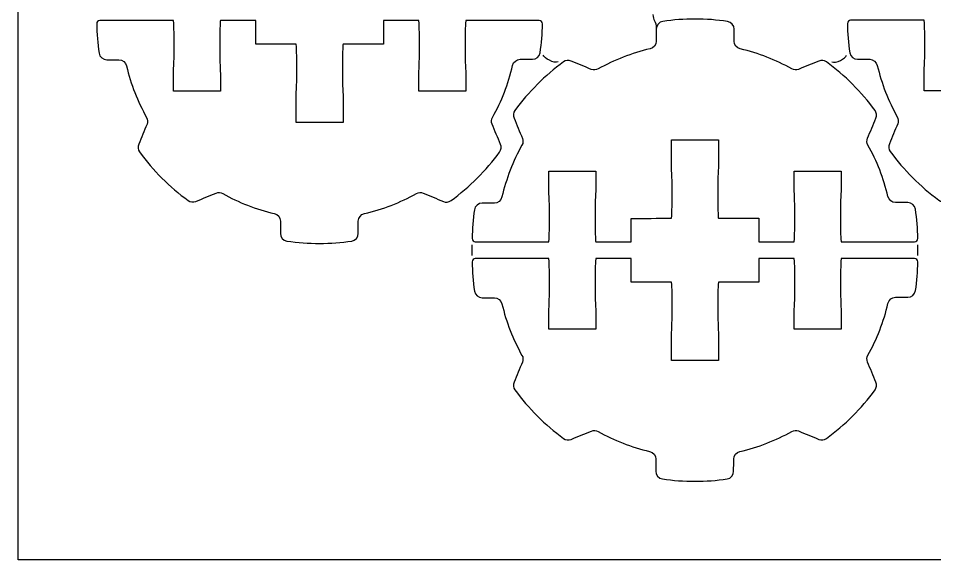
# Model space of a CAD drawing. Extents: x 0 to 410, y 0 to 300.
# Drawn here: x 210 to 268.4, y 0.4 to 34.9 of the extents above; entities that cross this region are included whole.
import ezdxf

# ---------------------------------------------------------------- set-up
doc = ezdxf.new("R2010")
doc.units = 0
doc.header["$MEASUREMENT"] = 0
doc.layers.add('DEFAULT', color=18, linetype='CONTINUOUS')

msp = doc.modelspace()

# ---------------------------------------------------------------- linework, layer by layer
at = {"layer": 'DEFAULT', "color": 18}
msp.add_lwpolyline([(410, 0.353), (210, 0.353), (210, 300.353), (410, 300.353)], close=True, dxfattribs=at)
at = {"layer": 'DEFAULT', "color": 1}
for points in [[(238.939, 19.763), (238.939, 20.439)], [(267.363, 19.762), (267.363, 20.439)]]:
    msp.add_lwpolyline(points, dxfattribs=at)
for points in [[(250.465, 35.143), (250.465, 34.703), (250.684, 34.806), (250.684, 34.204)], [(244.419, 32.116), (244.181, 32), (243.52, 32.349), (243.478, 32.551)], [(261.881, 32.114), (262.12, 31.998), (262.781, 32.347), (262.823, 32.549)]]:
    msp.add_open_spline(points, degree=3, dxfattribs=at)
for points, knots in [([(226.712, 21.181), (226.712, 21.438), (226.713, 21.694), (226.713, 21.95), (226.714, 22.185), (226.55, 22.384), (226.321, 22.438), (225.156, 22.71), (224.056, 23.144), (223.04, 23.714), (222.907, 23.788), (222.748, 23.8), (222.607, 23.742), (222.177, 23.565), (221.748, 23.388), (221.318, 23.211), (221.157, 23.144), (220.972, 23.164), (220.832, 23.266), (219.644, 24.132), (218.595, 25.18), (217.73, 26.368), (217.627, 26.509), (217.608, 26.695), (217.675, 26.856), (217.852, 27.283), (218.03, 27.709), (218.207, 28.136), (218.266, 28.278), (218.255, 28.437), (218.18, 28.571), (217.61, 29.587), (217.176, 30.689), (216.904, 31.855), (216.85, 32.084), (216.652, 32.248), (216.418, 32.248), (216.16, 32.248), (215.902, 32.248), (215.644, 32.248), (215.398, 32.248), (215.185, 32.425), (215.149, 32.669), (215.059, 33.281), (215.009, 33.905), (215, 34.541), (214.998, 34.653), (215.09, 34.745), (215.202, 34.745), (216.764, 34.745), (218.326, 34.745), (219.888, 34.745), (219.916, 34.745), (219.937, 33.962), (219.937, 32.996), (219.937, 32.029), (219.888, 31.581), (219.888, 31.246), (219.888, 30.913), (219.888, 30.58), (219.888, 30.247), (220.889, 30.247), (221.889, 30.247), (222.89, 30.247), (222.89, 30.58), (222.89, 30.913), (222.89, 31.246), (222.89, 31.581), (222.841, 32.029), (222.841, 32.996), (222.841, 33.962), (222.862, 34.745), (222.89, 34.745), (223.639, 34.745), (224.388, 34.745), (225.137, 34.745), (225.137, 34.246), (225.137, 33.746), (225.137, 33.246), (225.996, 33.246), (226.854, 33.246), (227.713, 33.246), (227.741, 33.246), (227.762, 32.463), (227.762, 31.496), (227.762, 30.53), (227.713, 30.082), (227.713, 29.747), (227.713, 29.247), (227.713, 28.747), (227.713, 28.247), (228.713, 28.247), (229.714, 28.247), (230.715, 28.247), (230.715, 28.747), (230.715, 29.247), (230.715, 29.747), (230.715, 30.082), (230.666, 30.53), (230.666, 31.496), (230.666, 32.463), (230.686, 33.246), (230.715, 33.246), (231.572, 33.247), (232.43, 33.248), (233.287, 33.25), (233.287, 33.749), (233.287, 34.249), (233.287, 34.749), (234.037, 34.749), (234.787, 34.749), (235.537, 34.745), (235.566, 34.745), (235.587, 33.962), (235.587, 32.996), (235.587, 32.029), (235.537, 31.581), (235.537, 31.246), (235.537, 30.913), (235.537, 30.58), (235.537, 30.247), (236.538, 30.247), (237.539, 30.247), (238.539, 30.247), (238.539, 30.58), (238.539, 30.913), (238.539, 31.246), (238.539, 31.581), (238.49, 32.029), (238.49, 32.996), (238.49, 33.962), (238.511, 34.745), (238.539, 34.745), (240.1, 34.745), (241.661, 34.745), (243.222, 34.745), (243.334, 34.745), (243.426, 34.654), (243.424, 34.541), (243.415, 33.918), (243.365, 33.303), (243.278, 32.701), (243.243, 32.458), (243.029, 32.279), (242.783, 32.279), (242.525, 32.279), (242.266, 32.279), (242.007, 32.279), (241.772, 32.279), (241.574, 32.115), (241.521, 31.886), (241.251, 30.712), (240.816, 29.6), (240.244, 28.577), (240.169, 28.444), (240.157, 28.285), (240.216, 28.144), (240.394, 27.713), (240.572, 27.283), (240.75, 26.852), (240.816, 26.691), (240.797, 26.505), (240.694, 26.364), (239.826, 25.178), (238.781, 24.132), (237.594, 23.265), (237.453, 23.161), (237.266, 23.141), (237.105, 23.209), (236.677, 23.387), (236.249, 23.566), (235.822, 23.744), (235.68, 23.803), (235.52, 23.792), (235.386, 23.716), (234.361, 23.141), (233.248, 22.703), (232.074, 22.433), (231.846, 22.38), (231.681, 22.182), (231.681, 21.948), (231.68, 21.691), (231.679, 21.434), (231.679, 21.176), (231.678, 20.931), (231.501, 20.719), (231.258, 20.683), (230.589, 20.585), (229.905, 20.532), (229.212, 20.532), (228.505, 20.532), (227.811, 20.585), (227.132, 20.686), (226.889, 20.722), (226.711, 20.936), (226.712, 21.181)], [0, 0, 0, 0, 2.180006, 2.180006, 2.180006, 3.180006, 3.180006, 3.180006, 4.180006, 4.180006, 4.180006, 5.180006, 5.180006, 5.180006, 9.131264, 9.131264, 9.131264, 10.131264, 10.131264, 10.131264, 11.131264, 11.131264, 11.131264, 12.131264, 12.131264, 12.131264, 16.06188, 16.06188, 16.06188, 17.06188, 17.06188, 17.06188, 18.06188, 18.06188, 18.06188, 19.06188, 19.06188, 19.06188, 21.25588, 21.25588, 21.25588, 22.25588, 22.25588, 22.25588, 23.25588, 23.25588, 23.25588, 24.25588, 24.25588, 24.25588, 37.53988, 37.53988, 37.53988, 38.53988, 38.53988, 38.53988, 39.53988, 39.53988, 39.53988, 42.36988, 42.36988, 42.36988, 50.87888, 50.87888, 50.87888, 53.70888, 53.70888, 53.70888, 54.70888, 54.70888, 54.70888, 55.70888, 55.70888, 55.70888, 62.07888, 62.07888, 62.07888, 66.32888, 66.32888, 66.32888, 73.62888, 73.62888, 73.62888, 74.62888, 74.62888, 74.62888, 75.62888, 75.62888, 75.62888, 79.87888, 79.87888, 79.87888, 88.38988, 88.38988, 88.38988, 92.63988, 92.63988, 92.63988, 93.63988, 93.63988, 93.63988, 94.63988, 94.63988, 94.63988, 101.929887, 101.929887, 101.929887, 106.179887, 106.179887, 106.179887, 112.568887, 112.568887, 112.568887, 113.568887, 113.568887, 113.568887, 114.568887, 114.568887, 114.568887, 117.398887, 117.398887, 117.398887, 125.908887, 125.908887, 125.908887, 128.738887, 128.738887, 128.738887, 129.738887, 129.738887, 129.738887, 130.738887, 130.738887, 130.738887, 144.011887, 144.011887, 144.011887, 145.011887, 145.011887, 145.011887, 146.011887, 146.011887, 146.011887, 147.011887, 147.011887, 147.011887, 149.210887, 149.210887, 149.210887, 150.210887, 150.210887, 150.210887, 151.210887, 151.210887, 151.210887, 152.210887, 152.210887, 152.210887, 156.172593, 156.172593, 156.172593, 157.172593, 157.172593, 157.172593, 158.172593, 158.172593, 158.172593, 159.172593, 159.172593, 159.172593, 163.112363, 163.112363, 163.112363, 164.112363, 164.112363, 164.112363, 165.112363, 165.112363, 165.112363, 166.112363, 166.112363, 166.112363, 168.298369, 168.298369, 168.298369, 169.298369, 169.298369, 169.298369, 170.298369, 170.298369, 170.298369, 171.298369, 171.298369, 171.298369, 172.298369, 172.298369, 172.298369, 172.298369]), ([(255.651, 34.199), (255.651, 33.942), (255.65, 33.686), (255.65, 33.43), (255.649, 33.195), (255.813, 32.996), (256.042, 32.943), (257.207, 32.67), (258.307, 32.236), (259.323, 31.667), (259.456, 31.592), (259.615, 31.58), (259.756, 31.638), (260.186, 31.815), (260.615, 31.993), (261.045, 32.17), (261.206, 32.236), (261.391, 32.216), (261.531, 32.114), (262.719, 31.249), (263.768, 30.2), (264.633, 29.013), (264.736, 28.872), (264.755, 28.686), (264.688, 28.524), (264.511, 28.098), (264.333, 27.671), (264.156, 27.244), (264.097, 27.103), (264.108, 26.943), (264.183, 26.81), (264.753, 25.794), (265.187, 24.691), (265.459, 23.525), (265.512, 23.297), (265.711, 23.133), (265.945, 23.133), (266.203, 23.133), (266.461, 23.133), (266.719, 23.133), (266.965, 23.133), (267.178, 22.955), (267.214, 22.712), (267.304, 22.099), (267.354, 21.475), (267.363, 20.839), (267.365, 20.727), (267.273, 20.635), (267.161, 20.635), (265.599, 20.635), (264.037, 20.635), (262.475, 20.635), (262.447, 20.635), (262.426, 21.418), (262.426, 22.385), (262.426, 23.351), (262.475, 23.799), (262.475, 24.134), (262.475, 24.467), (262.475, 24.8), (262.475, 25.133), (261.474, 25.133), (260.473, 25.133), (259.473, 25.133), (259.473, 24.8), (259.473, 24.467), (259.473, 24.134), (259.473, 23.799), (259.522, 23.351), (259.522, 22.385), (259.522, 21.418), (259.501, 20.635), (259.473, 20.635), (258.724, 20.635), (257.975, 20.635), (257.226, 20.635), (257.226, 21.135), (257.226, 21.634), (257.226, 22.134), (256.367, 22.134), (255.509, 22.134), (254.65, 22.134), (254.622, 22.134), (254.601, 22.917), (254.601, 23.884), (254.601, 24.851), (254.65, 25.299), (254.65, 25.634), (254.65, 26.134), (254.65, 26.633), (254.65, 27.133), (253.65, 27.133), (252.649, 27.133), (251.648, 27.133), (251.648, 26.633), (251.648, 26.134), (251.648, 25.634), (251.648, 25.299), (251.697, 24.851), (251.697, 23.884), (251.697, 22.917), (251.677, 22.134), (251.648, 22.134), (250.791, 22.133), (249.933, 22.132), (249.076, 22.131), (249.076, 21.631), (249.076, 21.131), (249.076, 20.631), (248.326, 20.631), (247.576, 20.631), (246.826, 20.635), (246.797, 20.635), (246.776, 21.418), (246.776, 22.384), (246.776, 23.351), (246.826, 23.799), (246.826, 24.134), (246.826, 24.467), (246.826, 24.8), (246.826, 25.133), (245.825, 25.133), (244.824, 25.133), (243.824, 25.133), (243.824, 24.8), (243.824, 24.467), (243.824, 24.134), (243.824, 23.799), (243.873, 23.351), (243.873, 22.384), (243.873, 21.418), (243.852, 20.635), (243.824, 20.635), (242.263, 20.635), (240.702, 20.635), (239.141, 20.635), (239.029, 20.635), (238.937, 20.727), (238.939, 20.839), (238.948, 21.462), (238.998, 22.077), (239.085, 22.679), (239.121, 22.923), (239.334, 23.101), (239.58, 23.101), (239.838, 23.101), (240.097, 23.101), (240.356, 23.101), (240.591, 23.101), (240.789, 23.266), (240.842, 23.495), (241.112, 24.668), (241.547, 25.78), (242.119, 26.803), (242.194, 26.937), (242.206, 27.095), (242.147, 27.236), (241.969, 27.667), (241.791, 28.097), (241.613, 28.528), (241.547, 28.689), (241.566, 28.875), (241.669, 29.016), (242.537, 30.203), (243.582, 31.248), (244.769, 32.116), (244.91, 32.219), (245.097, 32.239), (245.258, 32.171), (245.686, 31.993), (246.114, 31.815), (246.541, 31.636), (246.683, 31.577), (246.843, 31.588), (246.977, 31.664), (248.002, 32.24), (249.115, 32.677), (250.289, 32.948), (250.517, 33), (250.682, 33.198), (250.682, 33.433), (250.683, 33.69), (250.684, 33.947), (250.684, 34.204), (250.685, 34.449), (250.862, 34.662), (251.105, 34.697), (251.774, 34.795), (252.458, 34.848), (253.151, 34.848), (253.858, 34.848), (254.552, 34.795), (255.231, 34.694), (255.474, 34.659), (255.652, 34.445), (255.651, 34.199)], [1, 1, 1, 1, 3.180006, 3.180006, 3.180006, 4.180006, 4.180006, 4.180006, 5.180006, 5.180006, 5.180006, 6.180006, 6.180006, 6.180006, 10.131264, 10.131264, 10.131264, 11.131264, 11.131264, 11.131264, 12.131264, 12.131264, 12.131264, 13.131264, 13.131264, 13.131264, 17.06188, 17.06188, 17.06188, 18.06188, 18.06188, 18.06188, 19.06188, 19.06188, 19.06188, 20.06188, 20.06188, 20.06188, 22.25688, 22.25688, 22.25688, 23.25688, 23.25688, 23.25688, 24.25688, 24.25688, 24.25688, 25.25688, 25.25688, 25.25688, 38.54088, 38.54088, 38.54088, 39.54088, 39.54088, 39.54088, 40.54088, 40.54088, 40.54088, 43.37088, 43.37088, 43.37088, 51.88088, 51.88088, 51.88088, 54.71088, 54.71088, 54.71088, 55.71088, 55.71088, 55.71088, 56.71088, 56.71088, 56.71088, 63.07988, 63.07988, 63.07988, 67.32988, 67.32988, 67.32988, 74.62988, 74.62988, 74.62988, 75.62988, 75.62988, 75.62988, 76.62988, 76.62988, 76.62988, 80.87988, 80.87988, 80.87988, 89.39088, 89.39088, 89.39088, 93.64088, 93.64088, 93.64088, 94.64088, 94.64088, 94.64088, 95.64088, 95.64088, 95.64088, 102.930887, 102.930887, 102.930887, 107.180887, 107.180887, 107.180887, 113.569887, 113.569887, 113.569887, 114.569887, 114.569887, 114.569887, 115.569887, 115.569887, 115.569887, 118.399887, 118.399887, 118.399887, 126.909887, 126.909887, 126.909887, 129.739887, 129.739887, 129.739887, 130.739887, 130.739887, 130.739887, 131.739887, 131.739887, 131.739887, 145.013887, 145.013887, 145.013887, 146.013887, 146.013887, 146.013887, 147.013887, 147.013887, 147.013887, 148.013887, 148.013887, 148.013887, 150.212887, 150.212887, 150.212887, 151.212887, 151.212887, 151.212887, 152.212887, 152.212887, 152.212887, 153.212887, 153.212887, 153.212887, 157.174211, 157.174211, 157.174211, 158.174211, 158.174211, 158.174211, 159.174211, 159.174211, 159.174211, 160.174211, 160.174211, 160.174211, 164.113981, 164.113981, 164.113981, 165.113981, 165.113981, 165.113981, 166.113981, 166.113981, 166.113981, 167.113981, 167.113981, 167.113981, 169.298987, 169.298987, 169.298987, 170.298987, 170.298987, 170.298987, 171.298987, 171.298987, 171.298987, 172.298987, 172.298987, 172.298987, 173.298987, 173.298987, 173.298987, 173.298987]), ([(274.586, 21.212), (274.586, 21.468), (274.587, 21.725), (274.587, 21.981), (274.588, 22.216), (274.424, 22.415), (274.195, 22.468), (273.029, 22.74), (271.93, 23.174), (270.914, 23.744), (270.781, 23.819), (270.622, 23.831), (270.481, 23.772), (270.051, 23.595), (269.622, 23.418), (269.192, 23.241), (269.031, 23.175), (268.846, 23.194), (268.705, 23.297), (267.518, 24.162), (266.469, 25.211), (265.604, 26.398), (265.501, 26.539), (265.481, 26.725), (265.548, 26.886), (265.726, 27.313), (265.904, 27.74), (266.081, 28.167), (266.14, 28.308), (266.129, 28.467), (266.054, 28.601), (265.484, 29.617), (265.05, 30.72), (264.778, 31.886), (264.724, 32.114), (264.526, 32.278), (264.292, 32.278), (264.034, 32.278), (263.776, 32.278), (263.518, 32.278), (263.272, 32.278), (263.059, 32.456), (263.023, 32.699), (262.933, 33.311), (262.883, 33.936), (262.874, 34.572), (262.872, 34.684), (262.964, 34.776), (263.076, 34.776), (264.638, 34.776), (266.2, 34.776), (267.762, 34.776), (267.79, 34.776), (267.811, 33.993), (267.811, 33.026), (267.811, 32.059), (267.762, 31.611), (267.762, 31.276), (267.762, 30.943), (267.762, 30.611), (267.762, 30.278), (268.763, 30.278), (269.763, 30.278), (270.764, 30.278), (270.764, 30.611), (270.764, 30.943), (270.764, 31.276), (270.764, 31.611), (270.715, 32.059), (270.715, 33.026), (270.715, 33.993), (270.736, 34.776), (270.764, 34.776), (271.513, 34.776), (272.262, 34.776), (273.011, 34.776), (273.011, 34.276), (273.011, 33.776), (273.011, 33.277), (273.87, 33.277), (274.728, 33.277), (275.586, 33.277), (275.615, 33.277), (275.636, 32.493), (275.636, 31.527), (275.636, 30.56), (275.586, 30.112), (275.586, 29.777), (275.586, 29.277), (275.586, 28.777), (275.586, 28.278), (276.587, 28.278), (277.588, 28.278), (278.589, 28.278), (278.589, 28.777), (278.589, 29.277), (278.589, 29.777), (278.589, 30.112), (278.54, 30.56), (278.54, 31.527), (278.54, 32.493), (278.56, 33.277), (278.589, 33.277), (279.446, 33.278), (280.303, 33.279), (281.161, 33.28), (281.161, 33.78), (281.161, 34.28), (281.161, 34.779), (281.911, 34.779), (282.661, 34.779), (283.411, 34.776), (283.439, 34.776), (283.46, 33.993), (283.46, 33.026), (283.46, 32.059), (283.411, 31.611), (283.411, 31.276), (283.411, 30.943), (283.411, 30.611), (283.411, 30.278), (284.412, 30.278), (285.412, 30.278), (286.413, 30.278), (286.413, 30.611), (286.413, 30.943), (286.413, 31.276), (286.413, 31.611), (286.364, 32.059), (286.364, 33.026), (286.364, 33.993), (286.385, 34.776), (286.413, 34.776), (287.974, 34.776), (289.535, 34.776), (291.096, 34.776), (291.208, 34.776), (291.299, 34.684), (291.298, 34.572), (291.289, 33.949), (291.239, 33.334), (291.152, 32.731), (291.116, 32.488), (290.903, 32.31), (290.657, 32.31), (290.398, 32.31), (290.14, 32.31), (289.881, 32.31), (289.646, 32.31), (289.448, 32.145), (289.395, 31.916), (289.125, 30.743), (288.69, 29.631), (288.117, 28.607), (288.043, 28.474), (288.031, 28.315), (288.09, 28.174), (288.268, 27.744), (288.446, 27.313), (288.624, 26.883), (288.69, 26.722), (288.671, 26.536), (288.568, 26.395), (287.7, 25.208), (286.654, 24.162), (285.468, 23.295), (285.327, 23.192), (285.14, 23.172), (284.978, 23.239), (284.551, 23.418), (284.123, 23.596), (283.696, 23.774), (283.554, 23.834), (283.394, 23.822), (283.26, 23.747), (282.234, 23.171), (281.122, 22.734), (279.948, 22.463), (279.72, 22.411), (279.555, 22.212), (279.554, 21.978), (279.554, 21.721), (279.553, 21.464), (279.553, 21.207), (279.552, 20.962), (279.375, 20.749), (279.131, 20.713), (278.463, 20.616), (277.779, 20.562), (277.086, 20.562), (276.379, 20.562), (275.684, 20.616), (275.006, 20.716), (274.763, 20.752), (274.585, 20.966), (274.586, 21.212)], [1, 1, 1, 1, 3.180006, 3.180006, 3.180006, 4.180006, 4.180006, 4.180006, 5.180006, 5.180006, 5.180006, 6.180006, 6.180006, 6.180006, 10.131264, 10.131264, 10.131264, 11.131264, 11.131264, 11.131264, 12.131264, 12.131264, 12.131264, 13.131264, 13.131264, 13.131264, 17.06188, 17.06188, 17.06188, 18.06188, 18.06188, 18.06188, 19.06188, 19.06188, 19.06188, 20.06188, 20.06188, 20.06188, 22.25588, 22.25588, 22.25588, 23.25588, 23.25588, 23.25588, 24.25588, 24.25588, 24.25588, 25.25588, 25.25588, 25.25588, 38.53888, 38.53888, 38.53888, 39.53888, 39.53888, 39.53888, 40.53888, 40.53888, 40.53888, 43.36888, 43.36888, 43.36888, 51.87888, 51.87888, 51.87888, 54.70888, 54.70888, 54.70888, 55.70888, 55.70888, 55.70888, 56.70888, 56.70888, 56.70888, 63.07888, 63.07888, 63.07888, 67.32888, 67.32888, 67.32888, 74.62888, 74.62888, 74.62888, 75.62888, 75.62888, 75.62888, 76.62888, 76.62888, 76.62888, 80.87888, 80.87888, 80.87888, 89.38888, 89.38888, 89.38888, 93.63888, 93.63888, 93.63888, 94.63888, 94.63888, 94.63888, 95.63888, 95.63888, 95.63888, 102.929887, 102.929887, 102.929887, 107.179887, 107.179887, 107.179887, 113.568887, 113.568887, 113.568887, 114.568887, 114.568887, 114.568887, 115.568887, 115.568887, 115.568887, 118.398887, 118.398887, 118.398887, 126.908887, 126.908887, 126.908887, 129.738887, 129.738887, 129.738887, 130.738887, 130.738887, 130.738887, 131.738887, 131.738887, 131.738887, 145.011887, 145.011887, 145.011887, 146.011887, 146.011887, 146.011887, 147.011887, 147.011887, 147.011887, 148.011887, 148.011887, 148.011887, 150.210887, 150.210887, 150.210887, 151.210887, 151.210887, 151.210887, 152.210887, 152.210887, 152.210887, 153.210887, 153.210887, 153.210887, 157.172593, 157.172593, 157.172593, 158.172593, 158.172593, 158.172593, 159.172593, 159.172593, 159.172593, 160.172593, 160.172593, 160.172593, 164.112363, 164.112363, 164.112363, 165.112363, 165.112363, 165.112363, 166.112363, 166.112363, 166.112363, 167.112363, 167.112363, 167.112363, 169.298369, 169.298369, 169.298369, 170.298369, 170.298369, 170.298369, 171.298369, 171.298369, 171.298369, 172.298369, 172.298369, 172.298369, 173.298369, 173.298369, 173.298369, 173.298369]), ([(250.651, 6.002), (250.651, 6.258), (250.652, 6.515), (250.653, 6.771), (250.653, 7.006), (250.489, 7.205), (250.26, 7.258), (249.095, 7.531), (247.994, 7.965), (246.979, 8.534), (246.846, 8.609), (246.687, 8.621), (246.545, 8.562), (246.116, 8.385), (245.687, 8.208), (245.257, 8.031), (245.096, 7.965), (244.911, 7.985), (244.771, 8.087), (243.583, 8.952), (242.534, 10.001), (241.669, 11.188), (241.566, 11.329), (241.547, 11.515), (241.614, 11.676), (241.791, 12.103), (241.969, 12.53), (242.146, 12.957), (242.205, 13.098), (242.194, 13.258), (242.119, 13.391), (241.549, 14.407), (241.115, 15.51), (240.843, 16.676), (240.79, 16.904), (240.591, 17.068), (240.357, 17.068), (240.099, 17.068), (239.841, 17.068), (239.583, 17.068), (239.337, 17.068), (239.124, 17.246), (239.088, 17.489), (238.998, 18.102), (238.948, 18.726), (238.939, 19.362), (238.937, 19.474), (239.029, 19.566), (239.141, 19.566), (240.703, 19.566), (242.265, 19.566), (243.827, 19.566), (243.855, 19.566), (243.876, 18.783), (243.876, 17.816), (243.876, 16.85), (243.827, 16.402), (243.827, 16.066), (243.827, 15.734), (243.827, 15.401), (243.827, 15.068), (244.828, 15.068), (245.828, 15.068), (246.829, 15.068), (246.829, 15.401), (246.829, 15.734), (246.829, 16.066), (246.829, 16.402), (246.78, 16.85), (246.78, 17.816), (246.78, 18.783), (246.801, 19.566), (246.829, 19.566), (247.578, 19.566), (248.327, 19.566), (249.076, 19.566), (249.076, 19.066), (249.076, 18.566), (249.076, 18.067), (249.935, 18.067), (250.793, 18.067), (251.652, 18.067), (251.68, 18.067), (251.701, 17.284), (251.701, 16.317), (251.701, 15.35), (251.652, 14.902), (251.652, 14.567), (251.652, 14.067), (251.652, 13.568), (251.652, 13.068), (252.652, 13.068), (253.653, 13.068), (254.654, 13.068), (254.654, 13.568), (254.654, 14.067), (254.654, 14.567), (254.654, 14.902), (254.605, 15.35), (254.605, 16.317), (254.605, 17.284), (254.626, 18.067), (254.654, 18.067), (255.511, 18.068), (256.368, 18.069), (257.225, 18.07), (257.225, 18.57), (257.225, 19.07), (257.225, 19.57), (257.976, 19.57), (258.726, 19.57), (259.476, 19.566), (259.504, 19.566), (259.526, 18.783), (259.526, 17.816), (259.526, 16.85), (259.476, 16.402), (259.476, 16.066), (259.476, 15.734), (259.476, 15.401), (259.476, 15.068), (260.477, 15.068), (261.478, 15.068), (262.478, 15.068), (262.478, 15.401), (262.478, 15.734), (262.478, 16.066), (262.478, 16.402), (262.429, 16.85), (262.429, 17.816), (262.429, 18.783), (262.45, 19.566), (262.478, 19.566), (264.039, 19.566), (265.6, 19.566), (267.161, 19.566), (267.273, 19.566), (267.365, 19.474), (267.363, 19.362), (267.354, 18.739), (267.304, 18.124), (267.217, 17.522), (267.182, 17.278), (266.968, 17.1), (266.722, 17.1), (266.464, 17.1), (266.205, 17.1), (265.947, 17.1), (265.712, 17.1), (265.513, 16.935), (265.46, 16.706), (265.19, 15.533), (264.756, 14.421), (264.183, 13.398), (264.108, 13.264), (264.097, 13.106), (264.155, 12.964), (264.333, 12.534), (264.511, 12.103), (264.689, 11.673), (264.756, 11.512), (264.736, 11.326), (264.633, 11.185), (263.765, 9.998), (262.72, 8.953), (261.533, 8.085), (261.392, 7.982), (261.205, 7.962), (261.044, 8.029), (260.616, 8.208), (260.188, 8.386), (259.761, 8.565), (259.619, 8.624), (259.459, 8.612), (259.326, 8.537), (258.3, 7.961), (257.187, 7.524), (256.013, 7.253), (255.785, 7.201), (255.62, 7.002), (255.62, 6.768), (255.619, 6.511), (255.618, 6.254), (255.618, 5.997), (255.618, 5.752), (255.44, 5.539), (255.197, 5.504), (254.528, 5.406), (253.844, 5.353), (253.151, 5.353), (252.444, 5.353), (251.75, 5.406), (251.071, 5.506), (250.828, 5.542), (250.65, 5.756), (250.651, 6.002)], [1, 1, 1, 1, 3.180006, 3.180006, 3.180006, 4.180006, 4.180006, 4.180006, 5.180006, 5.180006, 5.180006, 6.180006, 6.180006, 6.180006, 10.13034, 10.13034, 10.13034, 11.13034, 11.13034, 11.13034, 12.13034, 12.13034, 12.13034, 13.13034, 13.13034, 13.13034, 17.060956, 17.060956, 17.060956, 18.060956, 18.060956, 18.060956, 19.060956, 19.060956, 19.060956, 20.060956, 20.060956, 20.060956, 22.254956, 22.254956, 22.254956, 23.254956, 23.254956, 23.254956, 24.254956, 24.254956, 24.254956, 25.254956, 25.254956, 25.254956, 38.537956, 38.537956, 38.537956, 39.537956, 39.537956, 39.537956, 40.537956, 40.537956, 40.537956, 43.367956, 43.367956, 43.367956, 51.877956, 51.877956, 51.877956, 54.707956, 54.707956, 54.707956, 55.707956, 55.707956, 55.707956, 56.707956, 56.707956, 56.707956, 63.077956, 63.077956, 63.077956, 67.327956, 67.327956, 67.327956, 74.627956, 74.627956, 74.627956, 75.627956, 75.627956, 75.627956, 76.627956, 76.627956, 76.627956, 80.877956, 80.877956, 80.877956, 89.387956, 89.387956, 89.387956, 93.637956, 93.637956, 93.637956, 94.637956, 94.637956, 94.637956, 95.637956, 95.637956, 95.637956, 102.927963, 102.927963, 102.927963, 107.177963, 107.177963, 107.177963, 113.567963, 113.567963, 113.567963, 114.567963, 114.567963, 114.567963, 115.567963, 115.567963, 115.567963, 118.397963, 118.397963, 118.397963, 126.907963, 126.907963, 126.907963, 129.737963, 129.737963, 129.737963, 130.737963, 130.737963, 130.737963, 131.737963, 131.737963, 131.737963, 145.010963, 145.010963, 145.010963, 146.010963, 146.010963, 146.010963, 147.010963, 147.010963, 147.010963, 148.010963, 148.010963, 148.010963, 150.209963, 150.209963, 150.209963, 151.209963, 151.209963, 151.209963, 152.209963, 152.209963, 152.209963, 153.209963, 153.209963, 153.209963, 157.171669, 157.171669, 157.171669, 158.171669, 158.171669, 158.171669, 159.171669, 159.171669, 159.171669, 160.171669, 160.171669, 160.171669, 164.111439, 164.111439, 164.111439, 165.111439, 165.111439, 165.111439, 166.111439, 166.111439, 166.111439, 167.111439, 167.111439, 167.111439, 169.297444, 169.297444, 169.297444, 170.297444, 170.297444, 170.297444, 171.297444, 171.297444, 171.297444, 172.297444, 172.297444, 172.297444, 173.297444, 173.297444, 173.297444, 173.297444])]:
    msp.add_open_spline(points, degree=3, knots=knots, dxfattribs=at)

doc.saveas('drawing.dxf')
